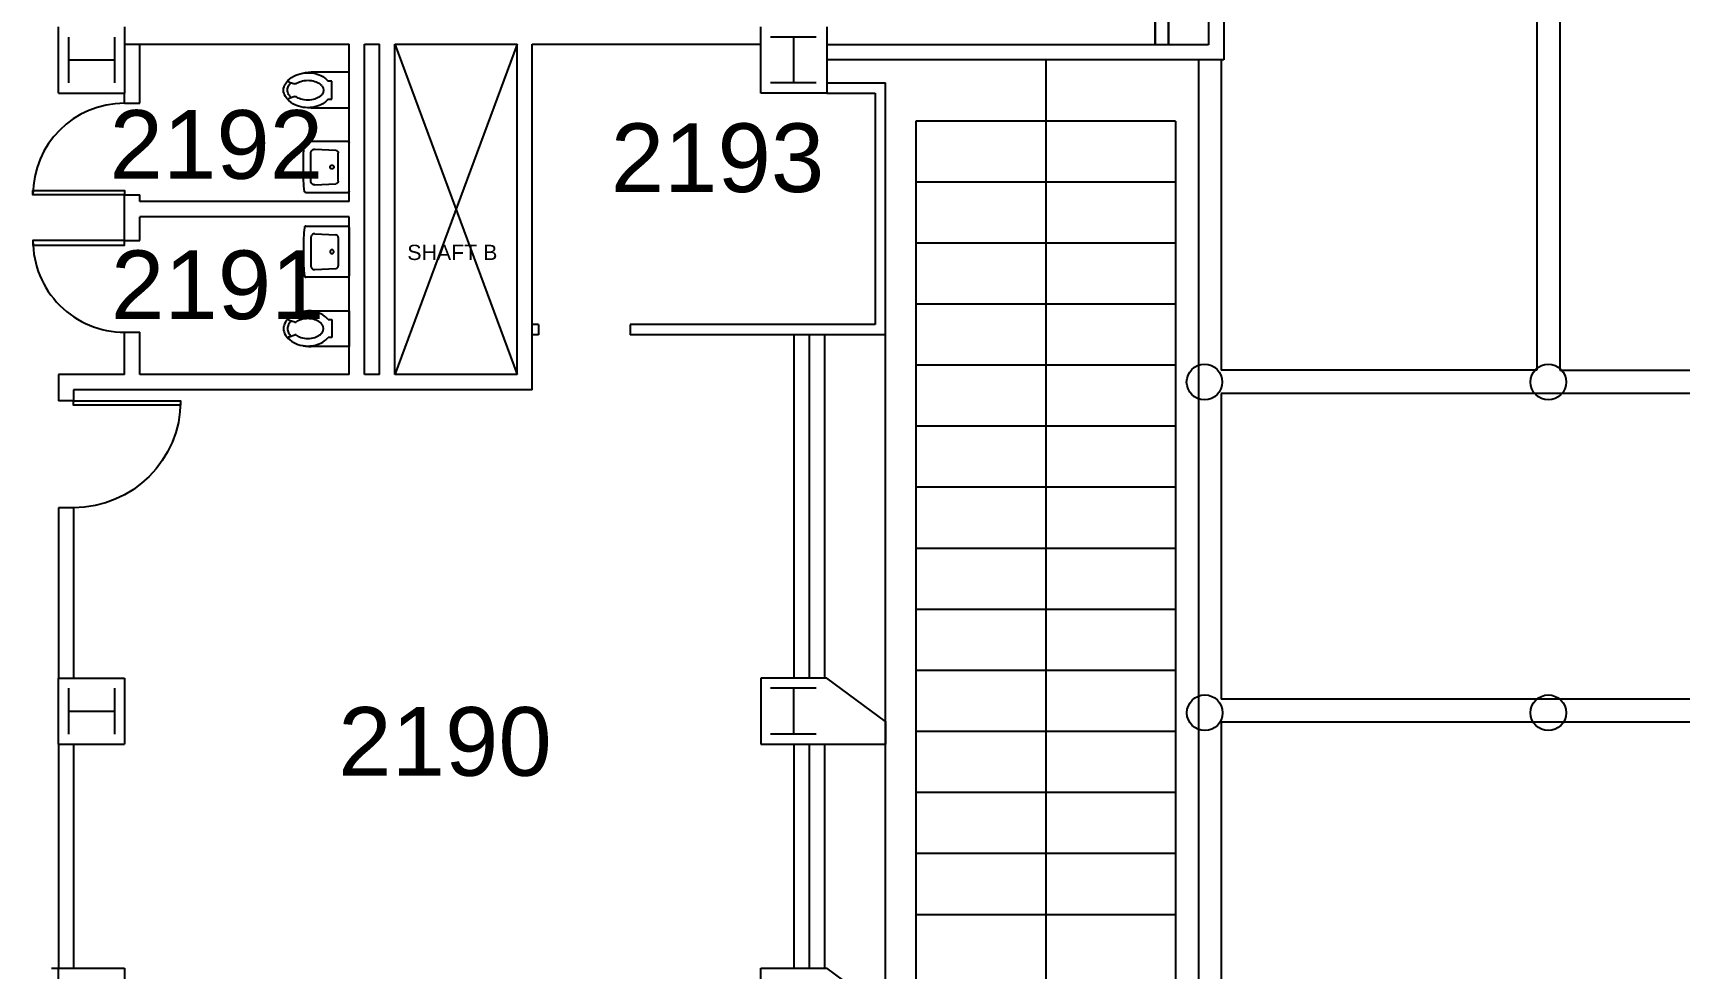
# Model space of a CAD drawing. Header units: inches. Extents: x -281 to 5521, y -151 to 3105.
# Drawn here: x 3324 to 3971, y 956 to 1324 of the extents above; entities that cross this region are included whole.
import ezdxf

# ---------------------------------------------------------------- set-up
doc = ezdxf.new("R2010")
doc.units = ezdxf.units.IN
doc.header["$LTSCALE"] = 48
doc.header["$MEASUREMENT"] = 0
doc.layers.get('0').update_dxf_attribs({"linetype": 'CONTINUOUS'})
for name, color, linetype in [('A-ANNO-RNUM', 4, 'CONTINUOUS'), ('A-ANNO-TEXT', 4, 'CONTINUOUS'), ('A-DOOR', 2, 'CONTINUOUS'), ('A-FLOR-PFIX', 2, 'CONTINUOUS'), ('A-GLAZ', 2, 'CONTINUOUS'), ('A-GLAZ-SILL', 1, 'CONTINUOUS'), ('A-ROOF-MED', 3, 'CONTINUOUS'), ('A-ROOF-THIN', 1, 'CONTINUOUS'), ('A-SHAFT', 1, 'CONTINUOUS'), ('A-WALL-FULL', 6, 'CONTINUOUS'), ('S-COLS', 5, 'CONTINUOUS')]:
    doc.layers.add(name, color=color, linetype=linetype)
doc.styles.add('ARIAL', font='arial.ttf')

# ---------------------------------------------------------------- blocks, each defined once
blk = doc.blocks.new('wc')
for p, q in [((3863.34, 2535.84), (3863.34, 2535.84)), ((3856.58, 2535.54), (3857.31, 2533.31)), ((3862.24, 2533.07), (3862.24, 2533.07)), ((3862.26, 2533.31), (3862.99, 2535.51)), ((3852.74, 2512.01), (3852.74, 2526.88)), ((3866.74, 2526.88), (3866.74, 2512.01)), ((3856.29, 2518.72), (3856.29, 2520.27)), ((3863.29, 2518.72), (3856.29, 2518.72)), ((3863.29, 2520.27), (3863.29, 2518.72)), ((3856.71, 2512.01), (3852.74, 2512.01)), ((3859.74, 2512.01), (3856.71, 2512.01)), ((3862.76, 2512.01), (3859.74, 2512.01)), ((3866.74, 2512.01), (3862.76, 2512.01))]:
    blk.add_line(p, q)
for centre, radius, start, end in [((3861.66, 2530.14), 8.18, 122.76173, 147.23149), ((3856.1, 2535.38), 0.5, 18.24385, 135.67207), ((3859.74, 2533.14), 4.62, 89.99996, 122.76174), ((3859.74, 2533.14), 3.12, 89.99997, 122.76176), ((3859.74, 2533.14), 4.62, 57.23826, 90.00004), ((3859.74, 2533.14), 3.12, 57.23824, 90.00003), ((3857.81, 2530.14), 8.18, 43.30974, 57.23835), ((3863.46, 2535.35), 0.5, 46.57414, 161.75625), ((3869.57, 2526.88), 16.84, 165.07107, 179.99999), ((3865.28, 2528.22), 12.38, 171.73493, 197.14163), ((3864.72, 2528.17), 11.82, 147.23154, 165.07102), ((3865.28, 2528.22), 9.38, 162.85841, 179.99998), ((3862.58, 2529.05), 6.56, 144.48292, 162.85831), ((3861.66, 2530.14), 6.68, 122.76167, 136.31417), ((3856.84, 2533.15), 0.5, 324.4828, 18.24378), ((3857.81, 2530.14), 6.68, 42.75649, 57.23828), ((3862.73, 2533.15), 0.5, 161.75622, 215.5172), ((3856.99, 2529.05), 6.56, 17.14169, 35.51708), ((3854.29, 2528.22), 9.38, 0.00002, 17.14159), ((3858.7, 2530.32), 7.43, 36.67248, 46.57416), ((3856.99, 2529.05), 9.56, 17.14164, 36.67248), ((3854.29, 2528.22), 12.38, 0, 17.14164), ((3862.58, 2527.39), 9.56, 197.14167, 216.67245), ((3865.28, 2528.22), 9.38, 180.00002, 197.14159), ((3862.58, 2527.39), 6.56, 197.14169, 216.67247), ((3860.87, 2526.11), 4.43, 216.67251, 231.86477), ((3858.7, 2526.11), 4.43, 308.13523, 323.32749), ((3856.99, 2527.39), 6.56, 323.32753, 342.85831), ((3854.29, 2528.22), 9.38, 342.85841, 359.99998), ((3856.99, 2527.39), 9.56, 323.32755, 342.85833), ((3854.29, 2528.22), 12.38, 342.8584, 359.99997), ((3849.9, 2526.88), 16.84, 360, 5.19537), ((3860.87, 2526.11), 7.43, 216.67252, 231.86478), ((3859.79, 2524.85), 2.76, 233.41905, 306.58095), ((3858.7, 2526.11), 7.43, 308.13524, 323.3275)]:
    blk.add_arc(centre, radius, start, end)
blk = doc.blocks.new('std wall sink')
for p, q in [((3933.3, 2710.82), (3949.85, 2710.82)), ((3935.35, 2706.36), (3935.35, 2695.28)), ((3936.93, 2707.86), (3945.15, 2707.4)), ((3946.1, 2706.4), (3946.1, 2695.24)), ((3950.35, 2710.32), (3950.35, 2691.32)), ((3936.93, 2693.78), (3945.15, 2694.24)), ((3949.85, 2690.82), (3933.3, 2690.82))]:
    blk.add_line(p, q)
for points in [[(3933.3, 2710.82, 0.061553), (3933.16, 2710.8, 0.084107), (3933.07, 2710.76, 0.039062), (3932.97, 2710.68, 0.039062), (3932.89, 2710.6, 0.084107), (3932.83, 2710.5, 0.061553), (3932.8, 2710.37)], [(3950.35, 2710.32, 0.065543), (3950.33, 2710.47, 0.087946), (3950.28, 2710.57, 0.043207), (3950.2, 2710.67, 0.043207), (3950.1, 2710.75, 0.087946), (3950, 2710.8, 0.065543), (3949.85, 2710.82)], [(3932.8, 2710.37, 0.007949), (3932.47, 2706.22, 0.014949), (3932.4, 2704.01, 0.000949), (3932.39, 2700.82, 0.000949), (3932.4, 2697.63, 0.014949), (3932.47, 2695.42, 0.007949), (3932.8, 2691.27)], [(3936.93, 2707.86, 0.050866), (3936.57, 2707.84, 0.073218), (3936.33, 2707.77, 0.028563), (3935.99, 2707.58, 0.050866), (3935.82, 2707.45, 0.050866), (3935.67, 2707.28, 0.028563), (3935.47, 2706.95, 0.073218), (3935.38, 2706.72, 0.050866), (3935.35, 2706.36)], [(3946.1, 2706.4, 0.063221), (3946.06, 2706.69, 0.085725), (3945.97, 2706.88, 0.040781), (3945.82, 2707.08, 0.040781), (3945.63, 2707.25, 0.085725), (3945.44, 2707.35, 0.063221), (3945.15, 2707.4)], [(3932.8, 2691.27, 0.061553), (3932.83, 2691.13, 0.084107), (3932.89, 2691.04, 0.039062), (3932.97, 2690.95, 0.039062), (3933.07, 2690.88, 0.084107), (3933.16, 2690.84, 0.061553), (3933.3, 2690.82)], [(3935.35, 2695.28, 0.050866), (3935.38, 2694.92, 0.073218), (3935.47, 2694.69, 0.028563), (3935.67, 2694.36, 0.050866), (3935.82, 2694.19, 0.050866), (3935.99, 2694.06, 0.028563), (3936.33, 2693.87, 0.073218), (3936.57, 2693.8, 0.050866), (3936.93, 2693.78)], [(3945.15, 2694.24, 0.063221), (3945.44, 2694.29, 0.085725), (3945.63, 2694.39, 0.040781), (3945.82, 2694.56, 0.040781), (3945.97, 2694.75, 0.085725), (3946.06, 2694.95, 0.063221), (3946.1, 2695.24)], [(3949.85, 2690.82, 0.065543), (3950, 2690.84, 0.087946), (3950.1, 2690.89, 0.043207), (3950.2, 2690.97, 0.043207), (3950.28, 2691.07, 0.087946), (3950.33, 2691.17, 0.065543), (3950.35, 2691.32)]]:
    blk.add_lwpolyline(points, format="xyb")
blk.add_lwpolyline([(3943.47, 2700.08, 0.043661), (3943.6, 2700.07, 0.043661), (3943.73, 2700.08, 0.043661), (3943.85, 2700.11, 0.043661), (3943.97, 2700.17, 0.043661), (3944.08, 2700.24, 0.043661), (3944.17, 2700.34, 0.043661), (3944.25, 2700.44, 0.043661), (3944.3, 2700.56, 0.043661), (3944.34, 2700.69, 0.043661), (3944.35, 2700.82, 0.043661), (3944.34, 2700.95, 0.043661), (3944.3, 2701.08, 0.043661), (3944.25, 2701.19, 0.043661), (3944.17, 2701.3, 0.043661), (3944.08, 2701.39, 0.043661), (3943.97, 2701.47, 0.043661), (3943.85, 2701.52, 0.043661), (3943.73, 2701.56, 0.043661), (3943.6, 2701.57, 0.043661), (3943.47, 2701.56, 0.043661), (3943.34, 2701.52, 0.043661), (3943.22, 2701.47, 0.043661), (3943.12, 2701.39, 0.043661), (3943.02, 2701.3, 0.043661), (3942.95, 2701.19, 0.043661), (3942.89, 2701.08, 0.043661), (3942.86, 2700.95, 0.043661), (3942.85, 2700.82, 0.043661), (3942.86, 2700.69, 0.043661), (3942.89, 2700.56, 0.043661), (3942.95, 2700.44, 0.043661), (3943.02, 2700.34, 0.043661), (3943.12, 2700.24, 0.043661), (3943.22, 2700.17, 0.043661), (3943.34, 2700.11, 0.043661)], format="xyb", close=True)
blk = doc.blocks.new('*U208')
for p, q in [((0, 0), (0, 0)), ((42, 0), (42, 0))]:
    blk.add_line(p, q)
blk.add_lwpolyline([(0, 0), (0, -42), (1.75, -42), (1.75, 0)], close=True)
blk.add_arc((0, 0), 42, 270, 0)
blk = doc.blocks.new('*U154')
for p, q in [((0, 0), (0, 0)), ((-36, 0), (-36, 0))]:
    blk.add_line(p, q)
blk.add_lwpolyline([(0, 0), (0, -36), (-1.75, -36), (-1.75, 0)], close=True)
blk.add_arc((0, 0), 36, 180, 270)
blk = doc.blocks.new('*U155')
for p, q in [((0, 0), (0, 0)), ((36, 0), (36, 0))]:
    blk.add_line(p, q)
blk.add_lwpolyline([(0, 0), (0, -36), (1.75, -36), (1.75, 0)], close=True)
blk.add_arc((0, 0), 36, 270, 0)

msp = doc.modelspace()

# ---------------------------------------------------------------- linework, layer by layer
at = {"layer": 'A-GLAZ'}
for p, q in [((3629.5, 1205), (3629.5, 1070)), ((3629.5, 1044), (3629.5, 956))]:
    msp.add_line(p, q, dxfattribs=at)
at = {"layer": 'A-GLAZ-SILL'}
for p, q in [((3623.5, 1205), (3623.5, 1070)), ((3635.5, 1205), (3635.5, 1070)), ((3623.5, 1044), (3623.5, 956)), ((3635.5, 1044), (3635.5, 956))]:
    msp.add_line(p, q, dxfattribs=at)
at = {"layer": 'A-ROOF-MED'}
for p, q in [((3791.5, 1052.71), (3791.5, 828)), ((4044.5, 1052.71), (3791.5, 1052.71))]:
    msp.add_line(p, q, dxfattribs=at)
at = {"layer": 'A-ROOF-THIN'}
for p, q in [((3915.5, 1364), (3915.5, 1191)), ((3924.5, 1364), (3924.5, 1191)), ((3722.5, 1313), (3722.5, 857)), ((3782.5, 1313), (3782.5, 828)), ((3791.5, 1313), (3791.5, 1191)), ((3773.5, 1289), (3671.5, 1289)), ((3671.5, 1289), (3671.5, 857)), ((3773.5, 1289), (3773.5, 857)), ((3773.5, 1265), (3671.5, 1265)), ((3773.5, 1241), (3671.5, 1241)), ((3773.5, 1217), (3671.5, 1217)), ((3773.5, 1193), (3671.5, 1193)), ((3915.5, 1191), (3791.5, 1191)), ((4035.5, 1190.88), (3924.5, 1190.88)), ((3791.5, 1181.88), (3791.5, 1061.71)), ((4035.5, 1181.88), (3791.5, 1181.88)), ((3773.5, 1169), (3671.5, 1169)), ((3773.5, 1145), (3671.5, 1145)), ((3773.5, 1121), (3671.5, 1121)), ((3773.5, 1097), (3671.5, 1097)), ((3773.5, 1073), (3671.5, 1073)), ((4035.5, 1061.71), (3791.5, 1061.71)), ((3773.5, 1049), (3671.5, 1049)), ((3773.5, 1025), (3671.5, 1025)), ((3773.5, 1001), (3671.5, 1001)), ((3773.5, 977), (3671.5, 977))]:
    msp.add_line(p, q, dxfattribs=at)
at = {"layer": 'A-SHAFT'}
for p, q in [((3514.74, 1319.28), (3466.74, 1189.38)), ((3466.74, 1319.28), (3514.74, 1189.38))]:
    msp.add_line(p, q, dxfattribs=at)
at = {"layer": 'A-WALL-FULL', "lineweight": 30}
for p, q in [((3765.5, 1520), (3765.5, 1319)), ((3770.75, 1319), (3770.75, 1390.75))]:
    msp.add_line(p, q, dxfattribs=at)
at = {"layer": 'A-WALL-FULL'}
for p, q in [((3792.5, 1412.75), (3792.5, 1313)), ((3786.5, 1390.75), (3786.5, 1319)), ((3360.5, 1319.28), (3448.74, 1319.28)), ((3366.5, 1296), (3366.5, 1319.28)), ((3448.74, 1257.33), (3448.74, 1319.28)), ((3454.74, 1319.28), (3460.74, 1319.28)), ((3454.74, 1189.38), (3454.74, 1319.28)), ((3460.74, 1189.38), (3460.74, 1319.28)), ((3466.74, 1319.28), (3514.74, 1319.28)), ((3466.74, 1189.38), (3466.74, 1319.28)), ((3514.74, 1189.38), (3514.74, 1319.28)), ((3520.74, 1319.28), (3610.5, 1319.28)), ((3520.74, 1183.38), (3520.74, 1319.28)), ((3786.5, 1319), (3636.5, 1319)), ((3792.5, 1313), (3636.5, 1313)), ((3636.5, 1304), (3659.5, 1304)), ((3659.5, 869), (3659.5, 1304)), ((3360.5, 1296), (3360.5, 1300)), ((3360.5, 1296), (3366.5, 1296)), ((3636.5, 1300), (3655.5, 1300)), ((3655.5, 1300), (3655.5, 1209)), ((3360.5, 1242), (3360.5, 1260)), ((3360.5, 1260), (3366.5, 1260)), ((3366.5, 1257.33), (3366.5, 1260)), ((3448.74, 1257.33), (3366.5, 1257.33)), ((3366.5, 1242), (3366.5, 1251.33)), ((3448.74, 1251.33), (3366.5, 1251.33)), ((3448.74, 1189.38), (3448.74, 1251.33)), ((3360.5, 1242), (3366.5, 1242)), ((3360.5, 1206), (3366.5, 1206)), ((3360.5, 1189.38), (3360.5, 1206)), ((3366.5, 1189.38), (3366.5, 1206)), ((3523.2, 1209), (3520.74, 1209)), ((3523.2, 1205), (3520.74, 1205)), ((3523.2, 1209), (3523.2, 1205)), ((3559.2, 1209), (3559.2, 1205)), ((3655.5, 1209), (3559.2, 1209)), ((3659.5, 1205), (3559.2, 1205)), ((3334.5, 1189.38), (3334.5, 1179)), ((3360.5, 1189.38), (3334.5, 1189.38)), ((3448.74, 1189.38), (3366.5, 1189.38)), ((3460.74, 1189.38), (3454.74, 1189.38)), ((3514.74, 1189.38), (3466.74, 1189.38)), ((3340.5, 1179), (3334.5, 1179)), ((3340.5, 1183.38), (3340.5, 1179)), ((3520.74, 1183.38), (3340.5, 1183.38)), ((3334.5, 1137), (3334.5, 1070)), ((3340.5, 1137), (3334.5, 1137)), ((3340.5, 1137), (3340.5, 1070)), ((3334.5, 1044), (3334.5, 956)), ((3340.5, 1044), (3340.5, 956)), ((3331.74, 956), (3334.5, 956))]:
    msp.add_line(p, q, dxfattribs=at)
at = {"layer": 'S-COLS'}
for p, q in [((3334.5, 1300), (3334.5, 1326)), ((3338.5, 1322), (3338.5, 1304)), ((3356.5, 1322), (3356.5, 1304)), ((3360.5, 1326), (3360.5, 1300)), ((3610.5, 1300), (3610.5, 1326)), ((3632.33, 1322), (3614.33, 1322)), ((3623.33, 1322), (3623.33, 1304)), ((3636.5, 1326), (3636.5, 1300)), ((3338.5, 1313), (3356.5, 1313)), ((3632.33, 1304), (3614.33, 1304)), ((3334.5, 1300), (3360.5, 1300)), ((3636.5, 1300), (3610.5, 1300)), ((3334.5, 1070), (3360.5, 1070)), ((3334.5, 1044), (3334.5, 1070)), ((3360.5, 1070), (3360.5, 1044)), ((3636.5, 1070), (3610.5, 1070)), ((3610.5, 1070), (3610.5, 1044)), ((3659.5, 1053), (3636.5, 1070)), ((3338.5, 1066), (3338.5, 1048)), ((3356.5, 1066), (3356.5, 1048)), ((3632.33, 1066), (3614.33, 1066)), ((3623.33, 1066), (3623.33, 1048)), ((3338.5, 1057), (3356.5, 1057)), ((3632.33, 1048), (3614.33, 1048)), ((3659.5, 1053), (3659.5, 1044)), ((3334.5, 1044), (3360.5, 1044)), ((3610.5, 1044), (3659.5, 1044)), ((3334.5, 930), (3334.5, 956)), ((3334.5, 956), (3360.5, 956)), ((3360.5, 956), (3360.5, 930)), ((3610.5, 956), (3636.5, 956)), ((3610.5, 930), (3610.5, 956)), ((3659.5, 939), (3636.5, 956))]:
    msp.add_line(p, q, dxfattribs=at)
for centre in [(3784.88, 1186.38), (3920, 1186.38), (3785, 1056.38), (3920, 1056.38)]:
    msp.add_circle(centre, 7, dxfattribs=at)

# ---------------------------------------------------------------- block references
at = {"layer": 'A-DOOR', "rotation": 270}
for name, p in [('*U154', (3360.5, 1260)), ('*U155', (3360.5, 1242))]:
    msp.add_blockref(name, p, dxfattribs=at)
at = {"layer": 'A-DOOR', "xscale": -1, "rotation": 90}
msp.add_blockref('*U208', (3340.5, 1179), dxfattribs=at)
at = {"layer": 'A-FLOR-PFIX', "xscale": -1}
for name, p, rotation in [('wc', (5960.74, 5160.91), 90), ('std wall sink', (-501.61, 3971.73), 179.9999999999999)]:
    msp.add_blockref(name, p, dxfattribs=dict(at, rotation=rotation))
at = {"layer": 'A-FLOR-PFIX'}
msp.add_blockref('std wall sink', (-501.61, -1463.18), dxfattribs=at)
at = {"layer": 'A-FLOR-PFIX', "rotation": 90}
msp.add_blockref('wc', (5960.74, -2652.36), dxfattribs=at)

# ---------------------------------------------------------------- texts
at = {"layer": 'A-ANNO-RNUM', "style": 'ARIAL'}
for s, p in [('2192', (3354.63, 1266.28)), ('2193', (3551.57, 1261.07)), ('2191', (3355.18, 1211.11)), ('2190', (3444.48, 1031.6))]:
    msp.add_text(s, height=27, dxfattribs=at).set_placement(p)
at = {"layer": 'A-ANNO-TEXT', "style": 'ARIAL'}
msp.add_text('SHAFT B', height=6, dxfattribs=at).set_placement((3471.62, 1234.36))

doc.saveas('drawing.dxf')
